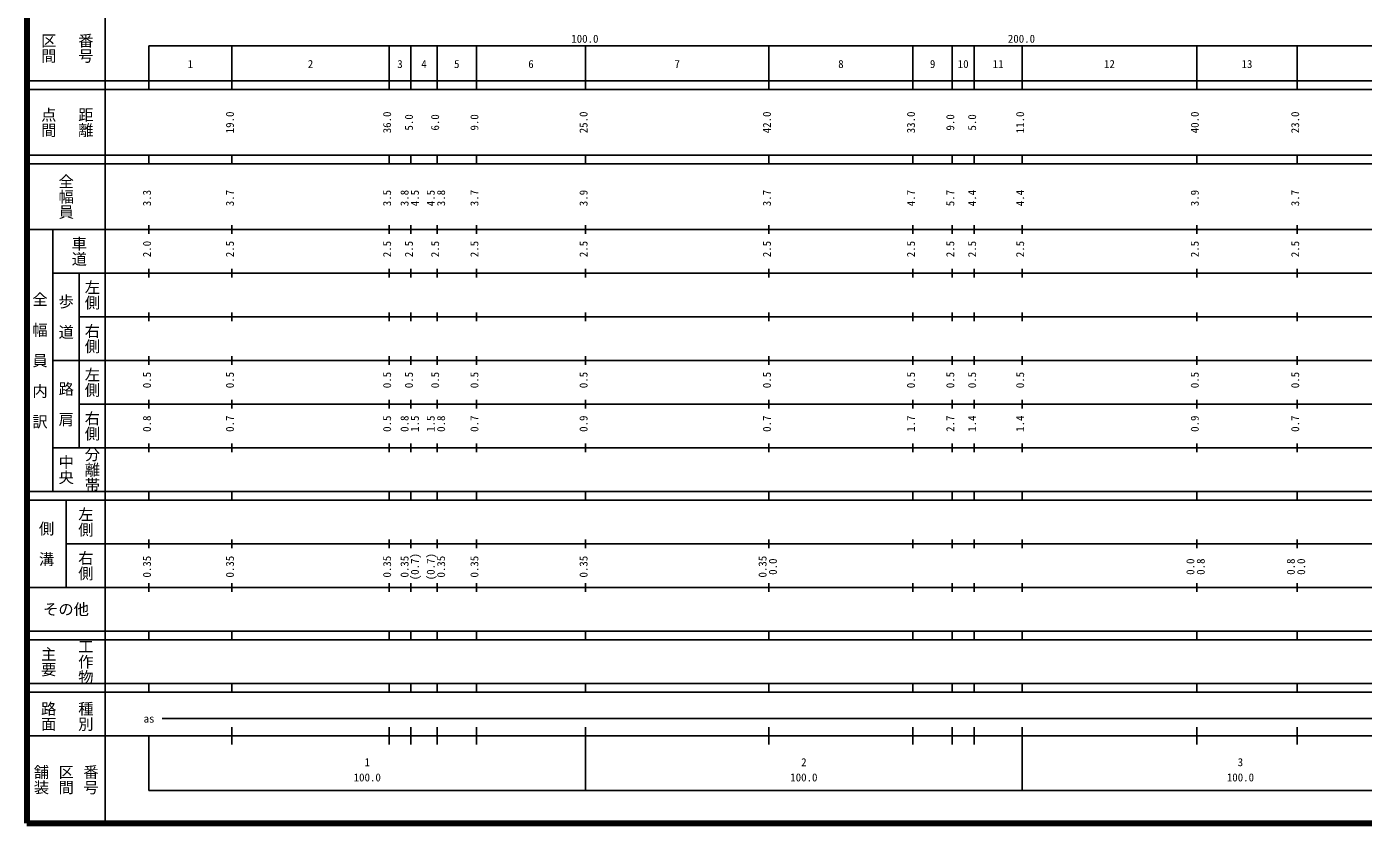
# Model space of a CAD drawing. Units: millimetres on the paper, enlarged 1000 times. Extents: x 40000 to 680000, y 20000 to 380000.
# Drawn here: x 40000 to 346137, y 20000 to 202409 of the extents above; entities that cross this region are included whole.
import ezdxf
from ezdxf.enums import TextEntityAlignment as Align

# ---------------------------------------------------------------- set-up
doc = ezdxf.new("R2010")
doc.units = ezdxf.units.MM
doc.header["$LTSCALE"] = 1000
doc.layers.add('M-TTL', color=2, linetype='Continuous', lineweight=140)
doc.layers.add('M-TTL-BAND', color=7, linetype='Continuous', lineweight=25)
doc.styles.add('@ＭＳ ゴシック', font='')
doc.styles.add('ＭＳ ゴシック', font='')
doc.styles.get('@ＭＳ ゴシック').set_extended_font_data('@MS Gothic')
doc.styles.get('ＭＳ ゴシック').set_extended_font_data('MS Gothic')

msp = doc.modelspace()

# ---------------------------------------------------------------- linework, layer by layer
at = {"layer": 'M-TTL'}
for p, q in [((40000, 380000), (40000, 20000)), ((40000, 20000), (680000, 20000))]:
    msp.add_line(p, q, dxfattribs=at)
at = {"layer": 'M-TTL-BAND'}
for p, q in [((58000, 370000), (58000, 20000)), ((68000, 198000), (579000, 198000)), ((68000, 198000), (68000, 188000)), ((87000, 188000), (87000, 198000)), ((123000, 188000), (123000, 198000)), ((128000, 188000), (128000, 198000)), ((134000, 188000), (134000, 198000)), ((143000, 188000), (143000, 198000)), ((168000, 188000), (168000, 198000)), ((210000, 188000), (210000, 198000)), ((243000, 188000), (243000, 198000)), ((252000, 188000), (252000, 198000)), ((257000, 188000), (257000, 198000)), ((268000, 188000), (268000, 198000)), ((308000, 188000), (308000, 198000)), ((331000, 188000), (331000, 198000)), ((40000, 190000), (579000, 190000)), ((40000, 188000), (579000, 188000)), ((40000, 173000), (579000, 173000)), ((68000, 171000), (68000, 173000)), ((87000, 171000), (87000, 173000)), ((123000, 171000), (123000, 173000)), ((128000, 171000), (128000, 173000)), ((134000, 171000), (134000, 173000)), ((143000, 171000), (143000, 173000)), ((168000, 171000), (168000, 173000)), ((210000, 171000), (210000, 173000)), ((243000, 171000), (243000, 173000)), ((252000, 171000), (252000, 173000)), ((257000, 171000), (257000, 173000)), ((268000, 171000), (268000, 173000)), ((308000, 171000), (308000, 173000)), ((331000, 171000), (331000, 173000)), ((40000, 171000), (579000, 171000)), ((68000, 155000), (68000, 157000)), ((87000, 155000), (87000, 157000)), ((123000, 155000), (123000, 157000)), ((128000, 155000), (128000, 157000)), ((134000, 155000), (134000, 157000)), ((143000, 155000), (143000, 157000)), ((168000, 155000), (168000, 157000)), ((210000, 155000), (210000, 157000)), ((243000, 155000), (243000, 157000)), ((252000, 155000), (252000, 157000)), ((257000, 155000), (257000, 157000)), ((268000, 155000), (268000, 157000)), ((308000, 155000), (308000, 157000)), ((331000, 155000), (331000, 157000)), ((40000, 156000), (579000, 156000)), ((46000, 96000), (46000, 156000)), ((68000, 145000), (68000, 147000)), ((87000, 145000), (87000, 147000)), ((123000, 145000), (123000, 147000)), ((128000, 145000), (128000, 147000)), ((134000, 145000), (134000, 147000)), ((143000, 145000), (143000, 147000)), ((168000, 145000), (168000, 147000)), ((210000, 145000), (210000, 147000)), ((243000, 145000), (243000, 147000)), ((252000, 145000), (252000, 147000)), ((257000, 145000), (257000, 147000)), ((268000, 145000), (268000, 147000)), ((308000, 145000), (308000, 147000)), ((331000, 145000), (331000, 147000)), ((46000, 146000), (579000, 146000)), ((52000, 146000), (52000, 106000)), ((52000, 136000), (579000, 136000)), ((68000, 135000), (68000, 137000)), ((87000, 135000), (87000, 137000)), ((123000, 135000), (123000, 137000)), ((128000, 135000), (128000, 137000)), ((134000, 135000), (134000, 137000)), ((143000, 135000), (143000, 137000)), ((168000, 135000), (168000, 137000)), ((210000, 135000), (210000, 137000)), ((243000, 135000), (243000, 137000)), ((252000, 135000), (252000, 137000)), ((257000, 135000), (257000, 137000)), ((268000, 135000), (268000, 137000)), ((308000, 135000), (308000, 137000)), ((331000, 135000), (331000, 137000)), ((46000, 126000), (579000, 126000)), ((68000, 125000), (68000, 127000)), ((87000, 125000), (87000, 127000)), ((123000, 125000), (123000, 127000)), ((128000, 125000), (128000, 127000)), ((134000, 125000), (134000, 127000)), ((143000, 125000), (143000, 127000)), ((168000, 125000), (168000, 127000)), ((210000, 125000), (210000, 127000)), ((243000, 125000), (243000, 127000)), ((252000, 125000), (252000, 127000)), ((257000, 125000), (257000, 127000)), ((268000, 125000), (268000, 127000)), ((308000, 125000), (308000, 127000)), ((331000, 125000), (331000, 127000)), ((68000, 115000), (68000, 117000)), ((87000, 115000), (87000, 117000)), ((123000, 115000), (123000, 117000)), ((128000, 115000), (128000, 117000)), ((134000, 115000), (134000, 117000)), ((143000, 115000), (143000, 117000)), ((168000, 115000), (168000, 117000)), ((210000, 115000), (210000, 117000)), ((243000, 115000), (243000, 117000)), ((252000, 115000), (252000, 117000)), ((257000, 115000), (257000, 117000)), ((268000, 115000), (268000, 117000)), ((308000, 115000), (308000, 117000)), ((331000, 115000), (331000, 117000)), ((52000, 116000), (579000, 116000)), ((46000, 106000), (579000, 106000)), ((68000, 105000), (68000, 107000)), ((87000, 105000), (87000, 107000)), ((123000, 105000), (123000, 107000)), ((128000, 105000), (128000, 107000)), ((134000, 105000), (134000, 107000)), ((143000, 105000), (143000, 107000)), ((168000, 105000), (168000, 107000)), ((210000, 105000), (210000, 107000)), ((243000, 105000), (243000, 107000)), ((252000, 105000), (252000, 107000)), ((257000, 105000), (257000, 107000)), ((268000, 105000), (268000, 107000)), ((308000, 105000), (308000, 107000)), ((331000, 105000), (331000, 107000)), ((40000, 96000), (579000, 96000)), ((68000, 94000), (68000, 96000)), ((87000, 94000), (87000, 96000)), ((123000, 94000), (123000, 96000)), ((128000, 94000), (128000, 96000)), ((134000, 94000), (134000, 96000)), ((143000, 94000), (143000, 96000)), ((168000, 94000), (168000, 96000)), ((210000, 94000), (210000, 96000)), ((243000, 94000), (243000, 96000)), ((252000, 94000), (252000, 96000)), ((257000, 94000), (257000, 96000)), ((268000, 94000), (268000, 96000)), ((308000, 94000), (308000, 96000)), ((331000, 94000), (331000, 96000)), ((40000, 94000), (579000, 94000)), ((49000, 94000), (49000, 74000)), ((49000, 84000), (579000, 84000)), ((68000, 83000), (68000, 85000)), ((87000, 83000), (87000, 85000)), ((123000, 83000), (123000, 85000)), ((128000, 83000), (128000, 85000)), ((134000, 83000), (134000, 85000)), ((143000, 83000), (143000, 85000)), ((168000, 83000), (168000, 85000)), ((210000, 83000), (210000, 85000)), ((243000, 83000), (243000, 85000)), ((252000, 83000), (252000, 85000)), ((257000, 83000), (257000, 85000)), ((268000, 83000), (268000, 85000)), ((308000, 83000), (308000, 85000)), ((331000, 83000), (331000, 85000)), ((40000, 74000), (579000, 74000)), ((68000, 73000), (68000, 75000)), ((87000, 73000), (87000, 75000)), ((123000, 73000), (123000, 75000)), ((128000, 73000), (128000, 75000)), ((134000, 73000), (134000, 75000)), ((143000, 73000), (143000, 75000)), ((168000, 73000), (168000, 75000)), ((210000, 73000), (210000, 75000)), ((243000, 73000), (243000, 75000)), ((252000, 73000), (252000, 75000)), ((257000, 73000), (257000, 75000)), ((268000, 73000), (268000, 75000)), ((308000, 73000), (308000, 75000)), ((331000, 73000), (331000, 75000)), ((40000, 64000), (579000, 64000)), ((40000, 62000), (579000, 62000)), ((68000, 62000), (68000, 64000)), ((87000, 62000), (87000, 64000)), ((123000, 62000), (123000, 64000)), ((128000, 62000), (128000, 64000)), ((134000, 62000), (134000, 64000)), ((143000, 62000), (143000, 64000)), ((168000, 62000), (168000, 64000)), ((210000, 62000), (210000, 64000)), ((243000, 62000), (243000, 64000)), ((252000, 62000), (252000, 64000)), ((257000, 62000), (257000, 64000)), ((268000, 62000), (268000, 64000)), ((308000, 62000), (308000, 64000)), ((331000, 62000), (331000, 64000)), ((40000, 52000), (579000, 52000)), ((40000, 50000), (579000, 50000)), ((68000, 50000), (68000, 52000)), ((87000, 50000), (87000, 52000)), ((123000, 50000), (123000, 52000)), ((128000, 50000), (128000, 52000)), ((134000, 50000), (134000, 52000)), ((143000, 50000), (143000, 52000)), ((168000, 50000), (168000, 52000)), ((210000, 50000), (210000, 52000)), ((243000, 50000), (243000, 52000)), ((252000, 50000), (252000, 52000)), ((257000, 50000), (257000, 52000)), ((268000, 50000), (268000, 52000)), ((308000, 50000), (308000, 52000)), ((331000, 50000), (331000, 52000)), ((71000, 44000), (565000, 44000)), ((40000, 40000), (579000, 40000)), ((68000, 40000), (68000, 27500)), ((87000, 38000), (87000, 42000)), ((123000, 38000), (123000, 42000)), ((128000, 38000), (128000, 42000)), ((134000, 38000), (134000, 42000)), ((143000, 38000), (143000, 42000)), ((168000, 27500), (168000, 42000)), ((210000, 38000), (210000, 42000)), ((243000, 38000), (243000, 42000)), ((252000, 38000), (252000, 42000)), ((257000, 38000), (257000, 42000)), ((268000, 27500), (268000, 42000)), ((308000, 38000), (308000, 42000)), ((331000, 38000), (331000, 42000)), ((68000, 27500), (579000, 27500))]:
    msp.add_line(p, q, dxfattribs=at)

# ---------------------------------------------------------------- texts
at = {"layer": 'M-TTL-BAND', "style": '@ＭＳ ゴシック'}
for s, p in [('区間', (45000, 197500)), ('番号', (53500, 197500)), ('点間', (45000, 180500)), ('距離', (53500, 180500)), ('全幅員', (49000, 163500)), ('車道', (52000, 151000)), ('左側', (55000, 141000)), ('全\u3000幅\u3000員\u3000内\u3000訳', (43000, 126000)), ('歩\u3000道', (49000, 136000)), ('右側', (55000, 131000)), ('左側', (55000, 121000)), ('路\u3000肩', (49000, 116000)), ('右側', (55000, 111000)), ('中央', (49000, 101000)), ('分離帯', (55000, 101000)), ('左側', (53500, 89000)), ('側\u3000溝', (44500, 84000)), ('右側', (53500, 79000)), ('工作物', (53500, 57000)), ('主要', (45000, 57000)), ('路面', (45000, 44500)), ('種別', (53500, 44500)), ('舗装', (43333, 30000)), ('区間', (49000, 30000)), ('番号', (54667, 30000))]:
    msp.add_text(s, height=2566, rotation=270, dxfattribs=at).set_placement(p, align=Align.MIDDLE_CENTER)
at = {"layer": 'M-TTL-BAND', "style": 'ＭＳ ゴシック'}
for s, p in [('100.0', (167844, 198195)), ('200.0', (267844, 198195)), ('1', (77500, 192405)), ('2', (105000, 192405)), ('3', (125500, 192405)), ('4', (131000, 192405)), ('5', (138500, 192405)), ('6', (155500, 192405)), ('7', (189000, 192405)), ('8', (226500, 192405)), ('9', (247500, 192405)), ('10', (254500, 192405)), ('11', (262500, 192405)), ('12', (288000, 192405)), ('13', (319500, 192405)), ('as', (68000, 42500)), ('1', (118000, 32523)), ('2', (218000, 32523)), ('3', (318000, 32523)), ('100.0', (118000, 29033)), ('100.0', (218000, 29033)), ('100.0', (318000, 29033))]:
    msp.add_text(s, height=1833, dxfattribs=at).set_placement(p, align=Align.BOTTOM_CENTER)
for s, p in [('19.0', (88000, 180500)), ('36.0', (124000, 180500)), ('5.0', (129000, 180500)), ('6.0', (135000, 180500)), ('9.0', (144000, 180500)), ('25.0', (169000, 180500)), ('42.0', (211000, 180500)), ('33.0', (244000, 180500)), ('9.0', (253000, 180500)), ('5.0', (258000, 180500)), ('11.0', (269000, 180500)), ('40.0', (309000, 180500)), ('23.0', (332000, 180500)), ('3.3', (69000, 163174)), ('3.7', (88000, 163174)), ('3.5', (124000, 163174)), ('3.8', (128000, 163174)), ('4.5', (130370, 163174)), ('4.5', (134000, 163174)), ('3.8', (136370, 163174)), ('3.7', (144000, 163174)), ('3.9', (169000, 163174)), ('3.7', (211000, 163174)), ('4.7', (244000, 163174)), ('5.7', (253000, 163174)), ('4.4', (258000, 163174)), ('4.4', (269000, 163174)), ('3.9', (309000, 163174)), ('3.7', (332000, 163174)), ('2.0', (69000, 151500)), ('2.5', (88000, 151500)), ('2.5', (124000, 151500)), ('2.5', (129000, 151500)), ('2.5', (135000, 151500)), ('2.5', (144000, 151500)), ('2.5', (169000, 151500)), ('2.5', (211000, 151500)), ('2.5', (244000, 151500)), ('2.5', (253000, 151500)), ('2.5', (258000, 151500)), ('2.5', (269000, 151500)), ('2.5', (309000, 151500)), ('2.5', (332000, 151500)), ('0.5', (69000, 121500)), ('0.5', (88000, 121500)), ('0.5', (124000, 121500)), ('0.5', (129000, 121500)), ('0.5', (135000, 121500)), ('0.5', (144000, 121500)), ('0.5', (169000, 121500)), ('0.5', (211000, 121500)), ('0.5', (244000, 121500)), ('0.5', (253000, 121500)), ('0.5', (258000, 121500)), ('0.5', (269000, 121500)), ('0.5', (309000, 121500)), ('0.5', (332000, 121500)), ('1.4', (258000, 111500)), ('1.4', (269000, 111500)), ('0.8', (69000, 111500)), ('0.7', (88000, 111500)), ('0.5', (124000, 111500)), ('0.8', (128000, 111500)), ('1.5', (130370, 111500)), ('1.5', (134000, 111500)), ('0.8', (136370, 111500)), ('0.7', (144000, 111500)), ('0.9', (169000, 111500)), ('0.7', (211000, 111500)), ('1.7', (244000, 111500)), ('2.7', (253000, 111500)), ('0.9', (309000, 111500)), ('0.7', (332000, 111500)), ('0.35', (69000, 78764)), ('0.35', (88000, 78764)), ('0.35', (124000, 78764)), ('0.35', (128000, 78764)), ('(0.7)', (130370, 78764)), ('(0.7)', (134000, 78764)), ('0.35', (136370, 78764)), ('0.35', (144000, 78764)), ('0.35', (169000, 78764)), ('0.35', (210000, 78764)), ('0.0', (212370, 78764)), ('0.0', (308000, 78764)), ('0.8', (310370, 78764)), ('0.8', (331000, 78764)), ('0.0', (333370, 78764))]:
    msp.add_text(s, height=1833, rotation=90, dxfattribs=at).set_placement(p, align=Align.BOTTOM_CENTER)
msp.add_text('その他', height=2566, dxfattribs=at).set_placement((49000, 69000), align=Align.MIDDLE_CENTER)

doc.saveas('drawing.dxf')
